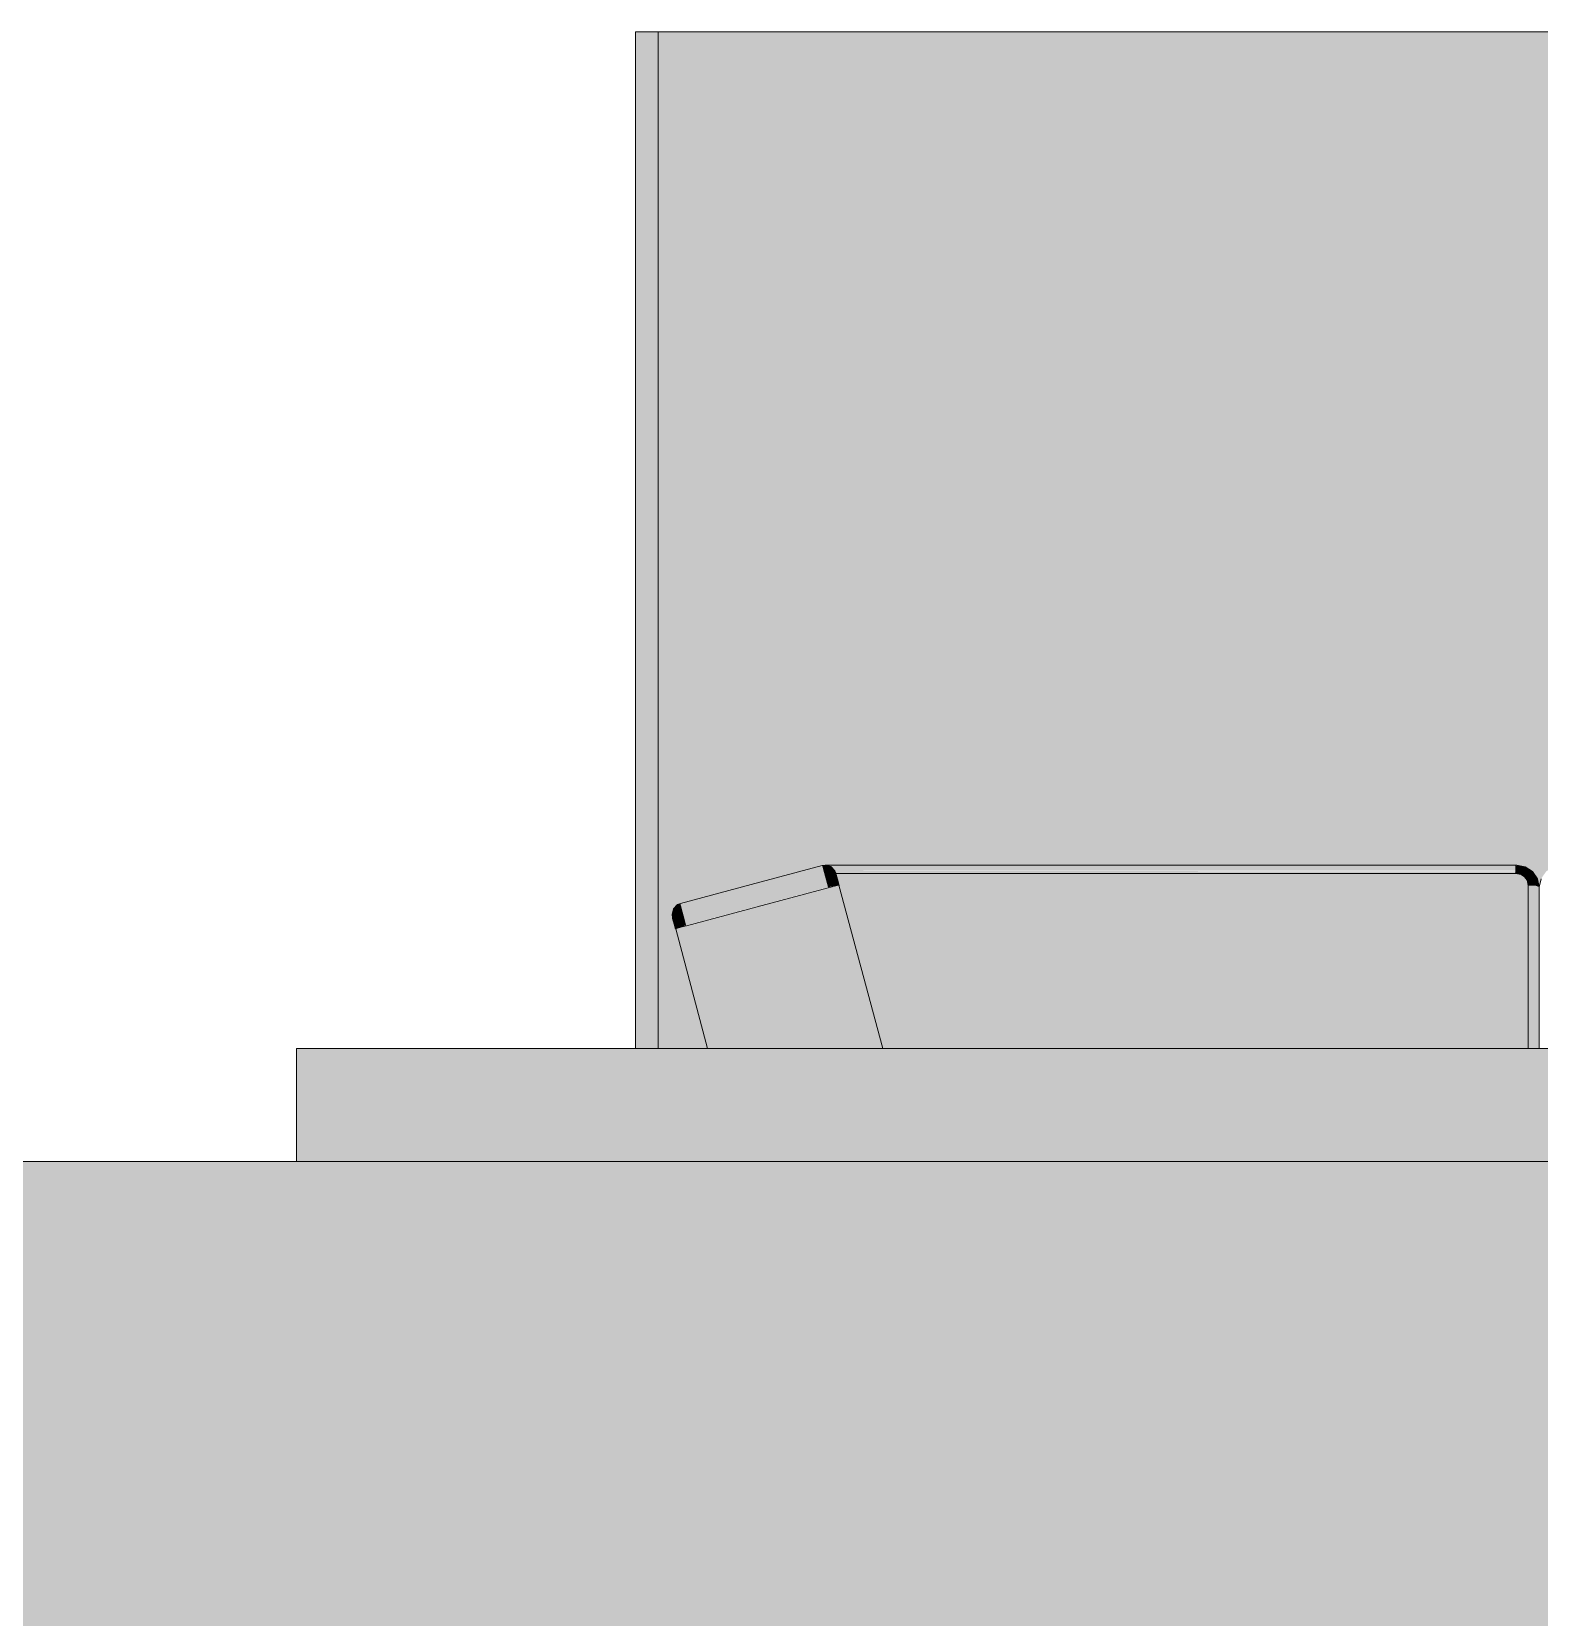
# Model space of a CAD drawing. Header units: centimetres. Extents: x -4381 to 5639, y -3920 to 4826.
# Drawn here: x 13.595 to 14.929, y 10.114 to 11.518 of the extents above; entities that cross this region are included whole.
import ezdxf
from ezdxf.xclip import XClip

# ---------------------------------------------------------------- set-up
doc = ezdxf.new("R2010")
doc.units = ezdxf.units.CM
doc.header["$MEASUREMENT"] = 0
doc.header["$XCLIPFRAME"] = 0
doc.set_wipeout_variables(frame=1)
doc.linetypes.add('Wipeout_Contour', pattern=[100, 0, -100])
for name, color, linetype in [('01- MOBILIER', 7, 'Continuous'), ('Drawing & Figure', 7, 'Continuous'), ('Structural - Bearing', 7, 'Continuous')]:
    doc.layers.add(name, color=color, linetype=linetype)
for name, color, linetype, lineweight in [('01- MOBILIER_Pen_No__1', 7, 'Continuous', 5), ('01- MOBILIER_Pen_No__101', 252, 'Continuous', 5), ('01- MOBILIER_Pen_No__18', 9, 'Continuous', 5), ('01- MOBILIER_Pen_No__2', 8, 'Continuous', 5), ('0_Pen_No__1', 7, 'Continuous', 5), ('0_Pen_No__2', 8, 'Continuous', 5), ('Structural - Bearing_Pen_No__1', 7, 'Continuous', 5)]:
    doc.layers.add(name, color=color, linetype=linetype, lineweight=lineweight)
for name, color, linetype, lineweight, true_color in [('01- MOBILIER_Pen_No__102', 7, 'Continuous', 5, 0xcccccc), ('01- MOBILIER_Pen_No__119', 7, 'Continuous', 5, 0xdecbcb), ('01- MOBILIER_Pen_No__186', 7, 'Continuous', 5, 0xe8e8e8), ('01- MOBILIER_Pen_No__62', 7, 'Continuous', 5, 0xaaaaaa), ('Structural - Bearing_Pen_No__102', 7, 'Continuous', 5, 0xcccccc), ('Structural - Bearing_Pen_No__178', 7, 'Continuous', 5, 0xbda888)]:
    doc.layers.add(name, color=color, linetype=linetype, lineweight=lineweight, true_color=true_color)

# ---------------------------------------------------------------- blocks, each defined once
blk = doc.blocks.new('Drawing_9_9', base_point=(-322.8585, 10.6179))
at = {"layer": '01- MOBILIER_Pen_No__119', "linetype": 'Continuous', "ltscale": 10}
blk.add_hatch(color=256, dxfattribs=at).paths.add_polyline_path([(14.9275, 10.768), (14.9287, 10.7612)])
at = {"color": 254, "linetype": 'Wipeout_Contour', "lineweight": 0, "ltscale": 77.55479}
blk.add_wipeout([(13.829, 10.6179), (13.829, 10.5179), (18.629, 10.5179), (18.629, 10.6179)], dxfattribs=at).dxf.layer = 'Structural - Bearing'
at = {"color": 254, "linetype": 'Wipeout_Contour', "lineweight": 0, "ltscale": 73.601225}
blk.add_wipeout([(12.329, 10.1144), (12.329, 9.6144), (18.629, 9.6144), (18.629, 10.1144)], dxfattribs=at).dxf.layer = 'Structural - Bearing'
at = {"layer": '01- MOBILIER_Pen_No__18', "linetype": 'Continuous', "ltscale": 10}
blk.add_hatch(color=256, dxfattribs=at).paths.add_polyline_path([(14.9287, 10.6179), (14.929, 10.7606)])
at = {"layer": 'Structural - Bearing_Pen_No__178', "linetype": 'Continuous', "ltscale": 10}
for points in [[(13.829, 10.6179), (13.829, 10.5179), (18.629, 10.5179), (18.629, 10.6179)], [(12.329, 10.1144), (12.329, 9.6144), (18.629, 9.6144), (18.629, 10.1144)]]:
    blk.add_hatch(color=256, dxfattribs=at).paths.add_polyline_path(points)
at = {"color": 254, "linetype": 'Wipeout_Contour', "lineweight": 0, "ltscale": 73.460825}
blk.add_wipeout([(14.9261, 10.6179), (14.9287, 10.6179), (14.9287, 10.7612), (14.9261, 10.7621)], dxfattribs=at).dxf.layer = '01- MOBILIER'
at = {"color": 254, "linetype": 'Wipeout_Contour', "lineweight": 0, "ltscale": 75.869927}
blk.add_wipeout([(13.129, 10.5179), (13.129, 10.1144), (18.629, 10.1144), (18.629, 10.5179)], dxfattribs=at).dxf.layer = 'Structural - Bearing'
at = {"layer": '01- MOBILIER_Pen_No__186', "linetype": 'Continuous', "ltscale": 10}
blk.add_hatch(color=256, dxfattribs=at).paths.add_polyline_path([(14.9261, 10.6179), (14.9287, 10.6179), (14.9287, 10.7612), (14.9261, 10.7621)])
at = {"layer": 'Structural - Bearing_Pen_No__178', "linetype": 'Continuous', "ltscale": 10}
blk.add_hatch(color=256, dxfattribs=at).paths.add_polyline_path([(13.129, 10.5179), (13.129, 10.1144), (18.629, 10.1144), (18.629, 10.5179)])
at = {"layer": '0_Pen_No__1', "linetype": 'Continuous', "ltscale": 10}
blk.add_line((12.829, 10.5179), (18.629, 10.5179), dxfattribs=at)
at = {"layer": 'Structural - Bearing_Pen_No__1', "linetype": 'Continuous', "ltscale": 10}
for p, q in [((13.829, 10.5179), (13.829, 10.6179)), ((13.129, 10.5179), (18.629, 10.5179))]:
    blk.add_line(p, q, dxfattribs=at)
at = {"color": 254, "linetype": 'Wipeout_Contour', "lineweight": 0, "ltscale": 73.712852}
blk.add_wipeout([(14.9272, 10.7685), (14.9247, 10.7687), (14.9261, 10.7621), (14.9287, 10.7612)], dxfattribs=at).dxf.layer = '01- MOBILIER'
at = {"layer": '01- MOBILIER_Pen_No__186', "linetype": 'Continuous', "ltscale": 10}
blk.add_hatch(color=256, dxfattribs=at).paths.add_polyline_path([(14.9272, 10.7685), (14.9247, 10.7687), (14.9261, 10.7621), (14.9287, 10.7612)])
at = {"color": 254, "linetype": 'Wipeout_Contour', "lineweight": 0, "ltscale": 73.65821}
blk.add_wipeout([(14.9229, 10.7747), (14.921, 10.774), (14.9247, 10.7687), (14.9272, 10.7685)], dxfattribs=at).dxf.layer = '01- MOBILIER'
at = {"layer": '01- MOBILIER_Pen_No__186', "linetype": 'Continuous', "ltscale": 10}
blk.add_hatch(color=256, dxfattribs=at).paths.add_polyline_path([(14.9229, 10.7747), (14.921, 10.774), (14.9247, 10.7687), (14.9272, 10.7685)])
at = {"color": 254, "linetype": 'Wipeout_Contour', "lineweight": 0, "ltscale": 73.644659}
blk.add_wipeout([(14.9165, 10.7788), (14.9155, 10.7776), (14.921, 10.774), (14.9229, 10.7747)], dxfattribs=at).dxf.layer = '01- MOBILIER'
at = {"color": 254, "linetype": 'Wipeout_Contour', "lineweight": 0, "ltscale": 73.452794}
blk.add_wipeout([(14.9216, 10.6179), (14.9261, 10.6179), (14.9261, 10.7621), (14.9216, 10.7624)], dxfattribs=at).dxf.layer = '01- MOBILIER'
at = {"layer": '01- MOBILIER', "linetype": 'Continuous', "lineweight": 0, "ltscale": 10, "true_color": 0xffffff}
blk.add_hatch(color=7, dxfattribs=at).paths.add_polyline_path([(14.9165, 10.7788), (14.9155, 10.7776), (14.921, 10.774), (14.9229, 10.7747)])
at = {"layer": '01- MOBILIER_Pen_No__186', "linetype": 'Continuous', "ltscale": 10}
blk.add_hatch(color=256, dxfattribs=at).paths.add_polyline_path([(14.9216, 10.6179), (14.9261, 10.6179), (14.9261, 10.7621), (14.9216, 10.7624)])
at = {"color": 254, "linetype": 'Wipeout_Contour', "lineweight": 0, "ltscale": 73.652252}
blk.add_wipeout([(14.909, 10.7802), (14.9087, 10.7789), (14.9155, 10.7776), (14.9165, 10.7788)], dxfattribs=at).dxf.layer = '01- MOBILIER'
at = {"color": 254, "linetype": 'Wipeout_Contour', "lineweight": 0, "ltscale": 73.589074}
blk.add_wipeout([(14.9247, 10.7687), (14.9205, 10.7677), (14.9216, 10.7624), (14.9261, 10.7621)], dxfattribs=at).dxf.layer = '01- MOBILIER'
at = {"layer": '01- MOBILIER_Pen_No__186', "linetype": 'Continuous', "ltscale": 10}
for points in [[(14.909, 10.7802), (14.9087, 10.7789), (14.9155, 10.7776), (14.9165, 10.7788)], [(14.9247, 10.7687), (14.9205, 10.7677), (14.9216, 10.7624), (14.9261, 10.7621)]]:
    blk.add_hatch(color=256, dxfattribs=at).paths.add_polyline_path(points)
at = {"color": 254, "linetype": 'Wipeout_Contour', "lineweight": 0, "ltscale": 72.613461}
blk.add_wipeout([(14.2968, 10.7802), (14.3018, 10.7789), (14.9082, 10.7789), (14.9082, 10.7802)], dxfattribs=at).dxf.layer = '01- MOBILIER'
at = {"color": 254, "linetype": 'Wipeout_Contour', "lineweight": 0, "ltscale": 73.603785}
blk.add_wipeout([(14.921, 10.774), (14.9178, 10.7716), (14.9205, 10.7677), (14.9247, 10.7687)], dxfattribs=at).dxf.layer = '01- MOBILIER'
at = {"layer": '01- MOBILIER_Pen_No__186', "linetype": 'Continuous', "ltscale": 10}
for points in [[(14.2968, 10.7802), (14.3018, 10.7789), (14.9082, 10.7789), (14.9082, 10.7802)], [(14.921, 10.774), (14.9178, 10.7716), (14.9205, 10.7677), (14.9247, 10.7687)]]:
    blk.add_hatch(color=256, dxfattribs=at).paths.add_polyline_path(points)
at = {"color": 254, "linetype": 'Wipeout_Contour', "lineweight": 0, "ltscale": 71.541536}
blk.add_wipeout([(14.2318, 10.7616), (14.2946, 10.7784), (14.2942, 10.7799), (14.2314, 10.7631)], dxfattribs=at).dxf.layer = '01- MOBILIER'
at = {"color": 254, "linetype": 'Wipeout_Contour', "lineweight": 0, "ltscale": 73.686946}
blk.add_wipeout([(14.9155, 10.7776), (14.9138, 10.7742), (14.9178, 10.7716), (14.921, 10.774)], dxfattribs=at).dxf.layer = '01- MOBILIER'
at = {"color": 254, "linetype": 'Wipeout_Contour', "lineweight": 0, "ltscale": 73.441789}
blk.add_wipeout([(14.919, 10.6179), (14.9216, 10.6179), (14.9216, 10.7624), (14.919, 10.7622)], dxfattribs=at).dxf.layer = '01- MOBILIER'
at = {"layer": '01- MOBILIER_Pen_No__102', "linetype": 'Continuous', "ltscale": 10}
blk.add_hatch(color=256, dxfattribs=at).paths.add_polyline_path([(14.2318, 10.7616), (14.2946, 10.7784), (14.2942, 10.7799), (14.2314, 10.7631)])
at = {"layer": '01- MOBILIER_Pen_No__119', "linetype": 'Continuous', "ltscale": 10}
blk.add_hatch(color=256, dxfattribs=at).paths.add_polyline_path([(14.919, 10.6179), (14.9216, 10.6179), (14.9216, 10.7624), (14.919, 10.7622)])
at = {"layer": '01- MOBILIER_Pen_No__186', "linetype": 'Continuous', "ltscale": 10}
blk.add_hatch(color=256, dxfattribs=at).paths.add_polyline_path([(14.9155, 10.7776), (14.9138, 10.7742), (14.9178, 10.7716), (14.921, 10.774)])
at = {"color": 254, "linetype": 'Wipeout_Contour', "lineweight": 0, "ltscale": 73.722795}
blk.add_wipeout([(14.9087, 10.7789), (14.9083, 10.7752), (14.9138, 10.7742), (14.9155, 10.7776)], dxfattribs=at).dxf.layer = '01- MOBILIER'
at = {"layer": '01- MOBILIER_Pen_No__186', "linetype": 'Continuous', "ltscale": 10}
blk.add_hatch(color=256, dxfattribs=at).paths.add_polyline_path([(14.9087, 10.7789), (14.9083, 10.7752), (14.9138, 10.7742), (14.9155, 10.7776)])
at = {"color": 254, "linetype": 'Wipeout_Contour', "lineweight": 0, "ltscale": 55.913282}
blk.add_wipeout([(14.9082, 10.7789), (14.9082, 10.7752), (14.9087, 10.7789)], dxfattribs=at).dxf.layer = '01- MOBILIER'
at = {"color": 254, "linetype": 'Wipeout_Contour', "lineweight": 0, "ltscale": 73.563052}
blk.add_wipeout([(14.9205, 10.7677), (14.9181, 10.7668), (14.919, 10.7622), (14.9216, 10.7624)], dxfattribs=at).dxf.layer = '01- MOBILIER'
at = {"layer": '01- MOBILIER_Pen_No__119', "linetype": 'Continuous', "ltscale": 10}
blk.add_hatch(color=256, dxfattribs=at).paths.add_polyline_path([(14.9205, 10.7677), (14.9181, 10.7668), (14.919, 10.7622), (14.9216, 10.7624)])
at = {"layer": '01- MOBILIER_Pen_No__186', "linetype": 'Continuous', "ltscale": 10}
blk.add_hatch(color=256, dxfattribs=at).paths.add_polyline_path([(14.9082, 10.7789), (14.9082, 10.7752), (14.9087, 10.7789)])
at = {"color": 254, "linetype": 'Wipeout_Contour', "lineweight": 0, "ltscale": 72.616265}
blk.add_wipeout([(14.3018, 10.7789), (14.3055, 10.7752), (14.9082, 10.7752), (14.9082, 10.7789)], dxfattribs=at).dxf.layer = '01- MOBILIER'
at = {"color": 254, "linetype": 'Wipeout_Contour', "lineweight": 0, "ltscale": 73.605226}
blk.add_wipeout([(14.9178, 10.7716), (14.9159, 10.7699), (14.9181, 10.7668), (14.9205, 10.7677)], dxfattribs=at).dxf.layer = '01- MOBILIER'
at = {"layer": '01- MOBILIER_Pen_No__186', "linetype": 'Continuous', "ltscale": 10}
for points in [[(14.3018, 10.7789), (14.3055, 10.7752), (14.9082, 10.7752), (14.9082, 10.7789)], [(14.9178, 10.7716), (14.9159, 10.7699), (14.9181, 10.7668), (14.9205, 10.7677)]]:
    blk.add_hatch(color=256, dxfattribs=at).paths.add_polyline_path(points)
at = {"color": 254, "linetype": 'Wipeout_Contour', "lineweight": 0, "ltscale": 71.530069}
blk.add_wipeout([(14.233, 10.7574), (14.2957, 10.7742), (14.2946, 10.7784), (14.2318, 10.7616)], dxfattribs=at).dxf.layer = '01- MOBILIER'
at = {"color": 254, "linetype": 'Wipeout_Contour', "lineweight": 0, "ltscale": 73.663442}
blk.add_wipeout([(14.9138, 10.7742), (14.9128, 10.7719), (14.9159, 10.7699), (14.9178, 10.7716)], dxfattribs=at).dxf.layer = '01- MOBILIER'
at = {"layer": '01- MOBILIER_Pen_No__119', "linetype": 'Continuous', "ltscale": 10}
blk.add_hatch(color=256, dxfattribs=at).paths.add_polyline_path([(14.233, 10.7574), (14.2957, 10.7742), (14.2946, 10.7784), (14.2318, 10.7616)])
at = {"layer": '01- MOBILIER_Pen_No__186', "linetype": 'Continuous', "ltscale": 10}
blk.add_hatch(color=256, dxfattribs=at).paths.add_polyline_path([(14.9138, 10.7742), (14.9128, 10.7719), (14.9159, 10.7699), (14.9178, 10.7716)])
at = {"color": 254, "linetype": 'Wipeout_Contour', "lineweight": 0, "ltscale": 71.518064}
blk.add_wipeout([(14.2346, 10.7512), (14.2974, 10.768), (14.2957, 10.7742), (14.233, 10.7574)], dxfattribs=at).dxf.layer = '01- MOBILIER'
at = {"color": 254, "linetype": 'Wipeout_Contour', "lineweight": 0, "ltscale": 73.676432}
blk.add_wipeout([(14.9083, 10.7752), (14.908, 10.7728), (14.9128, 10.7719), (14.9138, 10.7742)], dxfattribs=at).dxf.layer = '01- MOBILIER'
at = {"layer": '01- MOBILIER_Pen_No__119', "linetype": 'Continuous', "ltscale": 10}
for points in [[(14.2346, 10.7512), (14.2974, 10.768), (14.2957, 10.7742), (14.233, 10.7574)], [(14.9083, 10.7752), (14.908, 10.7728), (14.9128, 10.7719), (14.9138, 10.7742)]]:
    blk.add_hatch(color=256, dxfattribs=at).paths.add_polyline_path(points)
at = {"color": 254, "linetype": 'Wipeout_Contour', "lineweight": 0, "ltscale": 71.643582}
blk.add_wipeout([(14.2946, 10.7784), (14.2972, 10.7788), (14.2968, 10.7802), (14.2942, 10.7799)], dxfattribs=at).dxf.layer = '01- MOBILIER'
at = {"color": 254, "linetype": 'Wipeout_Contour', "lineweight": 0, "ltscale": 72.448282}
blk.add_wipeout([(14.3055, 10.7752), (14.3065, 10.7728), (14.908, 10.7728), (14.9082, 10.7746)], dxfattribs=at).dxf.layer = '01- MOBILIER'
at = {"layer": '01- MOBILIER_Pen_No__119', "linetype": 'Continuous', "ltscale": 10}
for points in [[(14.2946, 10.7784), (14.2972, 10.7788), (14.2968, 10.7802), (14.2942, 10.7799)], [(14.3055, 10.7752), (14.3065, 10.7728), (14.908, 10.7728), (14.9082, 10.7746)]]:
    blk.add_hatch(color=256, dxfattribs=at).paths.add_polyline_path(points)
at = {"color": 254, "linetype": 'Wipeout_Contour', "lineweight": 0, "ltscale": 71.505734}
blk.add_wipeout([(14.2366, 10.7438), (14.2994, 10.7606), (14.2974, 10.768), (14.2346, 10.7512)], dxfattribs=at).dxf.layer = '01- MOBILIER'
at = {"color": 254, "linetype": 'Wipeout_Contour', "lineweight": 0, "ltscale": 145.55088}
blk.add_wipeout([(14.3065, 10.7728), (14.348, 10.6179), (14.919, 10.6179), (14.919, 10.7622), (14.9181, 10.7668), (14.9159, 10.7699), (14.9128, 10.7719), (14.908, 10.7728)], dxfattribs=at).dxf.layer = '01- MOBILIER'
at = {"layer": '01- MOBILIER_Pen_No__102', "linetype": 'Continuous', "ltscale": 10}
blk.add_hatch(color=256, dxfattribs=at).paths.add_polyline_path([(14.3065, 10.7728), (14.348, 10.6179), (14.919, 10.6179), (14.919, 10.7622), (14.9181, 10.7668), (14.9159, 10.7699), (14.9128, 10.7719), (14.908, 10.7728)])
at = {"layer": '01- MOBILIER_Pen_No__18', "linetype": 'Continuous', "ltscale": 10}
blk.add_hatch(color=256, dxfattribs=at).paths.add_polyline_path([(14.2366, 10.7438), (14.2994, 10.7606), (14.2974, 10.768), (14.2346, 10.7512)])
at = {"color": 254, "linetype": 'Wipeout_Contour', "lineweight": 0, "ltscale": 71.632953}
blk.add_wipeout([(14.2957, 10.7742), (14.2983, 10.7747), (14.2972, 10.7788), (14.2946, 10.7784)], dxfattribs=at).dxf.layer = '01- MOBILIER'
at = {"color": 254, "linetype": 'Wipeout_Contour', "lineweight": 0, "ltscale": 53.720581}
blk.add_wipeout([(14.2367, 10.7433), (14.2995, 10.7601), (14.2366, 10.7438)], dxfattribs=at).dxf.layer = '01- MOBILIER'
at = {"layer": '01- MOBILIER_Pen_No__18', "linetype": 'Continuous', "ltscale": 10}
blk.add_hatch(color=256, dxfattribs=at).paths.add_polyline_path([(14.2367, 10.7433), (14.2995, 10.7601), (14.2366, 10.7438)])
at = {"layer": '01- MOBILIER_Pen_No__186', "linetype": 'Continuous', "ltscale": 10}
blk.add_hatch(color=256, dxfattribs=at).paths.add_polyline_path([(14.2957, 10.7742), (14.2983, 10.7747), (14.2972, 10.7788), (14.2946, 10.7784)])
at = {"color": 254, "linetype": 'Wipeout_Contour', "lineweight": 0, "ltscale": 71.620705}
blk.add_wipeout([(14.2974, 10.768), (14.3, 10.7685), (14.2983, 10.7747), (14.2957, 10.7742)], dxfattribs=at).dxf.layer = '01- MOBILIER'
at = {"color": 254, "linetype": 'Wipeout_Contour', "lineweight": 0, "ltscale": 71.333943}
blk.add_wipeout([(14.2995, 10.7601), (14.2367, 10.7433), (14.2704, 10.6179), (14.3377, 10.6179)], dxfattribs=at).dxf.layer = '01- MOBILIER'
at = {"layer": '01- MOBILIER_Pen_No__18', "linetype": 'Continuous', "ltscale": 10}
blk.add_hatch(color=256, dxfattribs=at).paths.add_polyline_path([(14.2995, 10.7601), (14.2367, 10.7433), (14.2704, 10.6179), (14.3377, 10.6179)])
at = {"layer": '01- MOBILIER_Pen_No__186', "linetype": 'Continuous', "ltscale": 10}
blk.add_hatch(color=256, dxfattribs=at).paths.add_polyline_path([(14.2974, 10.768), (14.3, 10.7685), (14.2983, 10.7747), (14.2957, 10.7742)])
at = {"color": 254, "linetype": 'Wipeout_Contour', "lineweight": 0, "ltscale": 71.593885}
blk.add_wipeout([(14.2972, 10.7788), (14.3022, 10.7776), (14.3018, 10.7789), (14.2968, 10.7802)], dxfattribs=at).dxf.layer = '01- MOBILIER'
at = {"color": 254, "linetype": 'Wipeout_Contour', "lineweight": 0, "ltscale": 71.60733}
blk.add_wipeout([(14.2994, 10.7606), (14.3019, 10.7612), (14.3, 10.7685), (14.2974, 10.768)], dxfattribs=at).dxf.layer = '01- MOBILIER'
at = {"color": 254, "linetype": 'Wipeout_Contour', "lineweight": 0, "ltscale": 71.300826}
blk.add_wipeout([(14.2318, 10.7616), (14.2314, 10.7631), (14.1687, 10.7463), (14.1691, 10.7448)], dxfattribs=at).dxf.layer = '01- MOBILIER'
at = {"layer": '01- MOBILIER_Pen_No__102', "linetype": 'Continuous', "ltscale": 10}
blk.add_hatch(color=256, dxfattribs=at).paths.add_polyline_path([(14.2318, 10.7616), (14.2314, 10.7631), (14.1687, 10.7463), (14.1691, 10.7448)])
at = {"layer": '01- MOBILIER_Pen_No__119', "linetype": 'Continuous', "ltscale": 10}
blk.add_hatch(color=256, dxfattribs=at).paths.add_polyline_path([(14.2994, 10.7606), (14.3019, 10.7612), (14.3, 10.7685), (14.2974, 10.768)])
at = {"layer": '01- MOBILIER_Pen_No__186', "linetype": 'Continuous', "ltscale": 10}
blk.add_hatch(color=256, dxfattribs=at).paths.add_polyline_path([(14.2972, 10.7788), (14.3022, 10.7776), (14.3018, 10.7789), (14.2968, 10.7802)])
at = {"color": 254, "linetype": 'Wipeout_Contour', "lineweight": 0, "ltscale": 71.545365}
blk.add_wipeout([(14.2983, 10.7747), (14.3031, 10.774), (14.3022, 10.7776), (14.2972, 10.7788)], dxfattribs=at).dxf.layer = '01- MOBILIER'
at = {"color": 254, "linetype": 'Wipeout_Contour', "lineweight": 0, "ltscale": 71.289323}
blk.add_wipeout([(14.233, 10.7574), (14.2318, 10.7616), (14.1691, 10.7448), (14.1702, 10.7406)], dxfattribs=at).dxf.layer = '01- MOBILIER'
at = {"color": 254, "linetype": 'Wipeout_Contour', "lineweight": 0, "ltscale": 54.185533}
blk.add_wipeout([(14.2995, 10.7601), (14.302, 10.7608), (14.2994, 10.7606)], dxfattribs=at).dxf.layer = '01- MOBILIER'
at = {"layer": '01- MOBILIER', "linetype": 'Continuous', "lineweight": 0, "ltscale": 10, "true_color": 0xffffff}
blk.add_hatch(color=7, dxfattribs=at).paths.add_polyline_path([(14.2983, 10.7747), (14.3031, 10.774), (14.3022, 10.7776), (14.2972, 10.7788)])
at = {"layer": '01- MOBILIER_Pen_No__119', "linetype": 'Continuous', "ltscale": 10}
blk.add_hatch(color=256, dxfattribs=at).paths.add_polyline_path([(14.233, 10.7574), (14.2318, 10.7616), (14.1691, 10.7448), (14.1702, 10.7406)])
at = {"layer": '01- MOBILIER_Pen_No__18', "linetype": 'Continuous', "ltscale": 10}
blk.add_hatch(color=256, dxfattribs=at).paths.add_polyline_path([(14.2995, 10.7601), (14.302, 10.7608), (14.2994, 10.7606)])
at = {"color": 254, "linetype": 'Wipeout_Contour', "lineweight": 0, "ltscale": 71.558271}
blk.add_wipeout([(14.3, 10.7685), (14.3046, 10.7687), (14.3031, 10.774), (14.2983, 10.7747)], dxfattribs=at).dxf.layer = '01- MOBILIER'
at = {"color": 254, "linetype": 'Wipeout_Contour', "lineweight": 0, "ltscale": 71.277278}
blk.add_wipeout([(14.2346, 10.7512), (14.233, 10.7574), (14.1702, 10.7406), (14.1719, 10.7343)], dxfattribs=at).dxf.layer = '01- MOBILIER'
at = {"color": 254, "linetype": 'Wipeout_Contour', "lineweight": 0, "ltscale": 71.480403}
blk.add_wipeout([(14.302, 10.7608), (14.2995, 10.7601), (14.3377, 10.6179), (14.3403, 10.6179)], dxfattribs=at).dxf.layer = '01- MOBILIER'
at = {"layer": '01- MOBILIER_Pen_No__119', "linetype": 'Continuous', "ltscale": 10}
blk.add_hatch(color=256, dxfattribs=at).paths.add_polyline_path([(14.2346, 10.7512), (14.233, 10.7574), (14.1702, 10.7406), (14.1719, 10.7343)])
at = {"layer": '01- MOBILIER_Pen_No__18', "linetype": 'Continuous', "ltscale": 10}
blk.add_hatch(color=256, dxfattribs=at).paths.add_polyline_path([(14.302, 10.7608), (14.2995, 10.7601), (14.3377, 10.6179), (14.3403, 10.6179)])
at = {"layer": '01- MOBILIER_Pen_No__186', "linetype": 'Continuous', "ltscale": 10}
blk.add_hatch(color=256, dxfattribs=at).paths.add_polyline_path([(14.3, 10.7685), (14.3046, 10.7687), (14.3031, 10.774), (14.2983, 10.7747)])
at = {"color": 254, "linetype": 'Wipeout_Contour', "lineweight": 0, "ltscale": 71.655972}
blk.add_wipeout([(14.3019, 10.7612), (14.3063, 10.7621), (14.3046, 10.7687), (14.3, 10.7685)], dxfattribs=at).dxf.layer = '01- MOBILIER'
at = {"color": 254, "linetype": 'Wipeout_Contour', "lineweight": 0, "ltscale": 71.264906}
blk.add_wipeout([(14.2366, 10.7438), (14.2346, 10.7512), (14.1719, 10.7343), (14.1738, 10.7269)], dxfattribs=at).dxf.layer = '01- MOBILIER'
at = {"layer": '01- MOBILIER_Pen_No__18', "linetype": 'Continuous', "ltscale": 10}
for points in [[(14.2366, 10.7438), (14.2346, 10.7512), (14.1719, 10.7343), (14.1738, 10.7269)], [(14.2367, 10.7433), (14.1738, 10.7269)]]:
    blk.add_hatch(color=256, dxfattribs=at).paths.add_polyline_path(points)
at = {"layer": '01- MOBILIER_Pen_No__186', "linetype": 'Continuous', "ltscale": 10}
blk.add_hatch(color=256, dxfattribs=at).paths.add_polyline_path([(14.3019, 10.7612), (14.3063, 10.7621), (14.3046, 10.7687), (14.3, 10.7685)])
at = {"color": 254, "linetype": 'Wipeout_Contour', "lineweight": 0, "ltscale": 71.590906}
blk.add_wipeout([(14.3022, 10.7776), (14.3058, 10.7742), (14.3055, 10.7752), (14.3018, 10.7789)], dxfattribs=at).dxf.layer = '01- MOBILIER'
at = {"color": 254, "linetype": 'Wipeout_Contour', "lineweight": 0, "ltscale": 54.026894}
blk.add_wipeout([(14.302, 10.7608), (14.3064, 10.762), (14.3019, 10.7612)], dxfattribs=at).dxf.layer = '01- MOBILIER'
at = {"color": 254, "linetype": 'Wipeout_Contour', "lineweight": 0, "ltscale": 71.098619}
blk.add_wipeout([(14.2367, 10.7433), (14.174, 10.7265), (14.2031, 10.6179), (14.2704, 10.6179)], dxfattribs=at).dxf.layer = '01- MOBILIER'
at = {"layer": '01- MOBILIER_Pen_No__18', "linetype": 'Continuous', "ltscale": 10}
blk.add_hatch(color=256, dxfattribs=at).paths.add_polyline_path([(14.2367, 10.7433), (14.174, 10.7265), (14.2031, 10.6179), (14.2704, 10.6179)])
at = {"layer": '01- MOBILIER_Pen_No__186', "linetype": 'Continuous', "ltscale": 10}
for points in [[(14.3022, 10.7776), (14.3058, 10.7742), (14.3055, 10.7752), (14.3018, 10.7789)], [(14.302, 10.7608), (14.3064, 10.762), (14.3019, 10.7612)]]:
    blk.add_hatch(color=256, dxfattribs=at).paths.add_polyline_path(points)
at = {"color": 254, "linetype": 'Wipeout_Contour', "lineweight": 0, "ltscale": 71.491843}
blk.add_wipeout([(14.3031, 10.774), (14.3065, 10.7716), (14.3058, 10.7742), (14.3022, 10.7776)], dxfattribs=at).dxf.layer = '01- MOBILIER'
at = {"color": 254, "linetype": 'Wipeout_Contour', "lineweight": 0, "ltscale": 71.493299}
blk.add_wipeout([(14.3064, 10.762), (14.302, 10.7608), (14.3403, 10.6179), (14.345, 10.6179)], dxfattribs=at).dxf.layer = '01- MOBILIER'
at = {"color": 254, "linetype": 'Wipeout_Contour', "lineweight": 0, "ltscale": 71.146455}
blk.add_wipeout([(14.1691, 10.7448), (14.1687, 10.7463), (14.1663, 10.7453), (14.1666, 10.7438)], dxfattribs=at).dxf.layer = '01- MOBILIER'
at = {"layer": '01- MOBILIER_Pen_No__18', "linetype": 'Continuous', "ltscale": 10}
blk.add_hatch(color=256, dxfattribs=at).paths.add_polyline_path([(14.1691, 10.7448), (14.1687, 10.7463), (14.1663, 10.7453), (14.1666, 10.7438)])
at = {"layer": '01- MOBILIER_Pen_No__186', "linetype": 'Continuous', "ltscale": 10}
for points in [[(14.3031, 10.774), (14.3065, 10.7716), (14.3058, 10.7742), (14.3022, 10.7776)], [(14.3064, 10.762), (14.302, 10.7608), (14.3403, 10.6179), (14.345, 10.6179)]]:
    blk.add_hatch(color=256, dxfattribs=at).paths.add_polyline_path(points)
at = {"color": 254, "linetype": 'Wipeout_Contour', "lineweight": 0, "ltscale": 71.427137}
blk.add_wipeout([(14.3046, 10.7687), (14.3075, 10.7677), (14.3065, 10.7716), (14.3031, 10.774)], dxfattribs=at).dxf.layer = '01- MOBILIER'
at = {"color": 254, "linetype": 'Wipeout_Contour', "lineweight": 0, "ltscale": 71.131628}
blk.add_wipeout([(14.1702, 10.7406), (14.1691, 10.7448), (14.1666, 10.7438), (14.1677, 10.7397)], dxfattribs=at).dxf.layer = '01- MOBILIER'
at = {"layer": '01- MOBILIER_Pen_No__102', "linetype": 'Continuous', "ltscale": 10}
blk.add_hatch(color=256, dxfattribs=at).paths.add_polyline_path([(14.1702, 10.7406), (14.1691, 10.7448), (14.1666, 10.7438), (14.1677, 10.7397)])
at = {"layer": '01- MOBILIER_Pen_No__186', "linetype": 'Continuous', "ltscale": 10}
blk.add_hatch(color=256, dxfattribs=at).paths.add_polyline_path([(14.3046, 10.7687), (14.3075, 10.7677), (14.3065, 10.7716), (14.3031, 10.774)])
at = {"color": 254, "linetype": 'Wipeout_Contour', "lineweight": 0, "ltscale": 88.992627}
blk.add_wipeout([(14.3063, 10.7621), (14.3074, 10.7622), (14.3089, 10.7624), (14.3075, 10.7677), (14.3046, 10.7687)], dxfattribs=at).dxf.layer = '01- MOBILIER'
at = {"color": 254, "linetype": 'Wipeout_Contour', "lineweight": 0, "ltscale": 71.120984}
blk.add_wipeout([(14.1719, 10.7343), (14.1702, 10.7406), (14.1677, 10.7397), (14.1694, 10.7335)], dxfattribs=at).dxf.layer = '01- MOBILIER'
at = {"layer": '01- MOBILIER_Pen_No__102', "linetype": 'Continuous', "ltscale": 10}
blk.add_hatch(color=256, dxfattribs=at).paths.add_polyline_path([(14.1719, 10.7343), (14.1702, 10.7406), (14.1677, 10.7397), (14.1694, 10.7335)])
at = {"layer": '01- MOBILIER_Pen_No__186', "linetype": 'Continuous', "ltscale": 10}
blk.add_hatch(color=256, dxfattribs=at).paths.add_polyline_path([(14.3063, 10.7621), (14.3074, 10.7622), (14.3089, 10.7624), (14.3075, 10.7677), (14.3046, 10.7687)])
at = {"color": 254, "linetype": 'Wipeout_Contour', "lineweight": 0, "ltscale": 90.088265}
blk.add_wipeout([(14.3074, 10.7622), (14.3064, 10.762), (14.345, 10.6179), (14.3477, 10.6179), (14.3089, 10.7624)], dxfattribs=at).dxf.layer = '01- MOBILIER'
at = {"color": 254, "linetype": 'Wipeout_Contour', "lineweight": 0, "ltscale": 71.110385}
blk.add_wipeout([(14.1738, 10.7269), (14.1719, 10.7343), (14.1694, 10.7335), (14.1713, 10.7262)], dxfattribs=at).dxf.layer = '01- MOBILIER'
at = {"layer": '01- MOBILIER_Pen_No__18', "linetype": 'Continuous', "ltscale": 10}
blk.add_hatch(color=256, dxfattribs=at).paths.add_polyline_path([(14.1738, 10.7269), (14.1719, 10.7343), (14.1694, 10.7335), (14.1713, 10.7262)])
at = {"layer": '01- MOBILIER_Pen_No__186', "linetype": 'Continuous', "ltscale": 10}
blk.add_hatch(color=256, dxfattribs=at).paths.add_polyline_path([(14.3074, 10.7622), (14.3064, 10.762), (14.345, 10.6179), (14.3477, 10.6179), (14.3089, 10.7624)])
at = {"layer": '01- MOBILIER_Pen_No__62', "linetype": 'Continuous', "ltscale": 10}
blk.add_hatch(color=256, dxfattribs=at).paths.add_polyline_path([(14.174, 10.7265), (14.1713, 10.7262)])
at = {"color": 254, "linetype": 'Wipeout_Contour', "lineweight": 0, "ltscale": 71.418654}
blk.add_wipeout([(14.3075, 10.7677), (14.3081, 10.7668), (14.3073, 10.7699), (14.3065, 10.7716)], dxfattribs=at).dxf.layer = '01- MOBILIER'
at = {"color": 254, "linetype": 'Wipeout_Contour', "lineweight": 0, "ltscale": 71.136609}
blk.add_wipeout([(14.1666, 10.7438), (14.1663, 10.7453), (14.1626, 10.7416), (14.1629, 10.7403)], dxfattribs=at).dxf.layer = '01- MOBILIER'
at = {"color": 254, "linetype": 'Wipeout_Contour', "lineweight": 0, "ltscale": 71.014583}
blk.add_wipeout([(14.174, 10.7265), (14.1715, 10.7258), (14.2004, 10.6179), (14.2031, 10.6179)], dxfattribs=at).dxf.layer = '01- MOBILIER'
at = {"layer": '01- MOBILIER_Pen_No__101', "linetype": 'Continuous', "ltscale": 10}
blk.add_hatch(color=256, dxfattribs=at).paths.add_polyline_path([(14.1666, 10.7438), (14.1663, 10.7453), (14.1626, 10.7416), (14.1629, 10.7403)])
at = {"layer": '01- MOBILIER_Pen_No__186', "linetype": 'Continuous', "ltscale": 10}
blk.add_hatch(color=256, dxfattribs=at).paths.add_polyline_path([(14.3075, 10.7677), (14.3081, 10.7668), (14.3073, 10.7699), (14.3065, 10.7716)])
at = {"layer": '01- MOBILIER_Pen_No__62', "linetype": 'Continuous', "ltscale": 10}
blk.add_hatch(color=256, dxfattribs=at).paths.add_polyline_path([(14.174, 10.7265), (14.1715, 10.7258), (14.2004, 10.6179), (14.2031, 10.6179)])
at = {"color": 254, "linetype": 'Wipeout_Contour', "lineweight": 0, "ltscale": 53.987205}
blk.add_wipeout([(14.3089, 10.7624), (14.3081, 10.7668), (14.3075, 10.7677)], dxfattribs=at).dxf.layer = '01- MOBILIER'
at = {"color": 254, "linetype": 'Wipeout_Contour', "lineweight": 0, "ltscale": 71.105925}
blk.add_wipeout([(14.1677, 10.7397), (14.1666, 10.7438), (14.1629, 10.7403), (14.1639, 10.7367)], dxfattribs=at).dxf.layer = '01- MOBILIER'
at = {"layer": '01- MOBILIER_Pen_No__101', "linetype": 'Continuous', "ltscale": 10}
blk.add_hatch(color=256, dxfattribs=at).paths.add_polyline_path([(14.1677, 10.7397), (14.1666, 10.7438), (14.1629, 10.7403), (14.1639, 10.7367)])
at = {"layer": '01- MOBILIER_Pen_No__119', "linetype": 'Continuous', "ltscale": 10}
for points in [[(14.3089, 10.7624), (14.3081, 10.7668), (14.3075, 10.7677)], [(14.3093, 10.7622), (14.3477, 10.6179)]]:
    blk.add_hatch(color=256, dxfattribs=at).paths.add_polyline_path(points)
at = {"color": 254, "linetype": 'Wipeout_Contour', "lineweight": 0, "ltscale": 71.087663}
blk.add_wipeout([(14.1694, 10.7335), (14.1677, 10.7397), (14.1639, 10.7367), (14.1653, 10.7314)], dxfattribs=at).dxf.layer = '01- MOBILIER'
at = {"layer": '01- MOBILIER_Pen_No__101', "linetype": 'Continuous', "ltscale": 10}
blk.add_hatch(color=256, dxfattribs=at).paths.add_polyline_path([(14.1694, 10.7335), (14.1677, 10.7397), (14.1639, 10.7367), (14.1653, 10.7314)])
at = {"color": 254, "linetype": 'Wipeout_Contour', "lineweight": 0, "ltscale": 71.079096}
blk.add_wipeout([(14.1713, 10.7262), (14.1694, 10.7335), (14.1653, 10.7314), (14.1671, 10.7248)], dxfattribs=at).dxf.layer = '01- MOBILIER'
at = {"layer": '01- MOBILIER_Pen_No__101', "linetype": 'Continuous', "ltscale": 10}
blk.add_hatch(color=256, dxfattribs=at).paths.add_polyline_path([(14.1713, 10.7262), (14.1694, 10.7335), (14.1653, 10.7314), (14.1671, 10.7248)])
at = {"layer": '01- MOBILIER_Pen_No__2', "linetype": 'Continuous', "ltscale": 10}
blk.add_hatch(color=256, dxfattribs=at).paths.add_polyline_path([(14.1715, 10.7258), (14.1671, 10.7248)])
at = {"color": 254, "linetype": 'Wipeout_Contour', "lineweight": 0, "ltscale": 71.134808}
blk.add_wipeout([(14.1629, 10.7403), (14.1626, 10.7416), (14.1613, 10.7366), (14.1615, 10.7355)], dxfattribs=at).dxf.layer = '01- MOBILIER'
at = {"color": 254, "linetype": 'Wipeout_Contour', "lineweight": 0, "ltscale": 71.002704}
blk.add_wipeout([(14.1715, 10.7258), (14.1671, 10.7247), (14.1957, 10.6179), (14.2004, 10.6179)], dxfattribs=at).dxf.layer = '01- MOBILIER'
at = {"layer": '01- MOBILIER_Pen_No__2', "linetype": 'Continuous', "ltscale": 10}
for points in [[(14.1629, 10.7403), (14.1626, 10.7416), (14.1613, 10.7366), (14.1615, 10.7355)], [(14.1715, 10.7258), (14.1671, 10.7247), (14.1957, 10.6179), (14.2004, 10.6179)]]:
    blk.add_hatch(color=256, dxfattribs=at).paths.add_polyline_path(points)
at = {"color": 254, "linetype": 'Wipeout_Contour', "lineweight": 0, "ltscale": 71.117707}
blk.add_wipeout([(14.1639, 10.7367), (14.1629, 10.7403), (14.1615, 10.7355), (14.1622, 10.7329)], dxfattribs=at).dxf.layer = '01- MOBILIER'
at = {"layer": '01- MOBILIER_Pen_No__2', "linetype": 'Continuous', "ltscale": 10}
blk.add_hatch(color=256, dxfattribs=at).paths.add_polyline_path([(14.1639, 10.7367), (14.1629, 10.7403), (14.1615, 10.7355), (14.1622, 10.7329)])
at = {"color": 254, "linetype": 'Wipeout_Contour', "lineweight": 0, "ltscale": 71.083991}
blk.add_wipeout([(14.1653, 10.7314), (14.1639, 10.7367), (14.1622, 10.7329), (14.1633, 10.729)], dxfattribs=at).dxf.layer = '01- MOBILIER'
at = {"layer": '01- MOBILIER_Pen_No__2', "linetype": 'Continuous', "ltscale": 10}
blk.add_hatch(color=256, dxfattribs=at).paths.add_polyline_path([(14.1653, 10.7314), (14.1639, 10.7367), (14.1622, 10.7329), (14.1633, 10.729)])
at = {"color": 254, "linetype": 'Wipeout_Contour', "lineweight": 0, "ltscale": 88.381468}
blk.add_wipeout([(14.1671, 10.7248), (14.1653, 10.7314), (14.1633, 10.729), (14.1647, 10.7237), (14.1661, 10.7244)], dxfattribs=at).dxf.layer = '01- MOBILIER'
at = {"layer": '01- MOBILIER_Pen_No__101', "linetype": 'Continuous', "ltscale": 10}
blk.add_hatch(color=256, dxfattribs=at).paths.add_polyline_path([(14.1671, 10.7248), (14.1653, 10.7314), (14.1633, 10.729), (14.1647, 10.7237), (14.1661, 10.7244)])
at = {"color": 254, "linetype": 'Wipeout_Contour', "lineweight": 0, "ltscale": 89.420801}
blk.add_wipeout([(14.1661, 10.7244), (14.1647, 10.7237), (14.1931, 10.6179), (14.1957, 10.6179), (14.1671, 10.7247)], dxfattribs=at).dxf.layer = '01- MOBILIER'
at = {"layer": '01- MOBILIER_Pen_No__101', "linetype": 'Continuous', "ltscale": 10}
blk.add_hatch(color=256, dxfattribs=at).paths.add_polyline_path([(14.1661, 10.7244), (14.1647, 10.7237), (14.1931, 10.6179), (14.1957, 10.6179), (14.1671, 10.7247)])
at = {"color": 254, "linetype": 'Wipeout_Contour', "lineweight": 0, "ltscale": 70.909349}
blk.add_wipeout([(14.1633, 10.729), (14.1622, 10.7329), (14.1624, 10.731), (14.1632, 10.728)], dxfattribs=at).dxf.layer = '01- MOBILIER'
at = {"layer": '01- MOBILIER_Pen_No__101', "linetype": 'Continuous', "ltscale": 10}
blk.add_hatch(color=256, dxfattribs=at).paths.add_polyline_path([(14.1633, 10.729), (14.1622, 10.7329), (14.1624, 10.731), (14.1632, 10.728)])
at = {"color": 254, "linetype": 'Wipeout_Contour', "lineweight": 0, "ltscale": 71.096021}
blk.add_wipeout([(14.1647, 10.7237), (14.1633, 10.729), (14.1632, 10.728), (14.1644, 10.7234)], dxfattribs=at).dxf.layer = '01- MOBILIER'
at = {"layer": '01- MOBILIER_Pen_No__101', "linetype": 'Continuous', "ltscale": 10}
for points in [[(14.1647, 10.7237), (14.1633, 10.729), (14.1632, 10.728), (14.1644, 10.7234)], [(14.1647, 10.7237), (14.1927, 10.6179)]]:
    blk.add_hatch(color=256, dxfattribs=at).paths.add_polyline_path(points)
at = {"color": 254, "linetype": 'Wipeout_Contour', "lineweight": 0, "ltscale": 1102.155089}
blk.add_wipeout([(14.149, 11.5179), (14.149, 10.6179), (14.1927, 10.6179), (14.1616, 10.734), (14.1613, 10.7366), (14.1626, 10.7416), (14.1663, 10.7453), (14.1687, 10.7463), (14.2942, 10.7799), (14.2968, 10.7802), (14.909, 10.7802), (14.9165, 10.7788), (14.9229, 10.7747), (14.9272, 10.7685), (14.929, 10.7606), (14.9305, 10.768), (14.9351, 10.7747), (14.9415, 10.7788), (14.949, 10.7802), (15.709, 10.7802), (15.7165, 10.7788), (15.7229, 10.7747), (15.7272, 10.7685), (15.729, 10.7606), (15.7305, 10.768), (15.7351, 10.7747), (15.7415, 10.7788), (15.749, 10.7802), (16.509, 10.7802), (16.5165, 10.7788), (16.5229, 10.7747), (16.5272, 10.7685), (16.529, 10.7606), (16.5305, 10.768), (16.5351, 10.7747), (16.5415, 10.7788), (16.549, 10.7802), (17.309, 10.7802), (17.3165, 10.7788), (17.3229, 10.7747), (17.3272, 10.7685), (17.329, 10.7606), (17.3305, 10.768), (17.3351, 10.7747), (17.3415, 10.7788), (17.349, 10.7802), (18.109, 10.7802), (18.1165, 10.7788), (18.1229, 10.7747), (18.1272, 10.7685), (18.129, 10.7606), (18.1305, 10.768), (18.1351, 10.7747), (18.1415, 10.7788), (18.149, 10.7802), (18.629, 10.7802), (18.629, 11.5179)], dxfattribs=at).dxf.layer = 'Structural - Bearing'
at = {"layer": 'Structural - Bearing_Pen_No__102', "linetype": 'Continuous', "ltscale": 10}
blk.add_hatch(color=256, dxfattribs=at).paths.add_polyline_path([(14.149, 11.5179), (14.149, 10.6179), (14.1927, 10.6179), (14.1616, 10.734), (14.1613, 10.7366), (14.1626, 10.7416), (14.1663, 10.7453), (14.1687, 10.7463), (14.2942, 10.7799), (14.2968, 10.7802), (14.909, 10.7802), (14.9165, 10.7788), (14.9229, 10.7747), (14.9272, 10.7685), (14.929, 10.7606), (14.9305, 10.768), (14.9351, 10.7747), (14.9415, 10.7788), (14.949, 10.7802), (15.709, 10.7802), (15.7165, 10.7788), (15.7229, 10.7747), (15.7272, 10.7685), (15.729, 10.7606), (15.7305, 10.768), (15.7351, 10.7747), (15.7415, 10.7788), (15.749, 10.7802), (16.509, 10.7802), (16.5165, 10.7788), (16.5229, 10.7747), (16.5272, 10.7685), (16.529, 10.7606), (16.5305, 10.768), (16.5351, 10.7747), (16.5415, 10.7788), (16.549, 10.7802), (17.309, 10.7802), (17.3165, 10.7788), (17.3229, 10.7747), (17.3272, 10.7685), (17.329, 10.7606), (17.3305, 10.768), (17.3351, 10.7747), (17.3415, 10.7788), (17.349, 10.7802), (18.109, 10.7802), (18.1165, 10.7788), (18.1229, 10.7747), (18.1272, 10.7685), (18.129, 10.7606), (18.1305, 10.768), (18.1351, 10.7747), (18.1415, 10.7788), (18.149, 10.7802), (18.629, 10.7802), (18.629, 11.5179)])
at = {"layer": '01- MOBILIER_Pen_No__1', "linetype": 'Continuous', "ltscale": 10}
for p, q in [((14.2942, 10.7799), (14.2314, 10.7631)), ((14.2968, 10.7802), (14.2942, 10.7799)), ((14.9082, 10.7802), (14.2968, 10.7802)), ((14.3018, 10.7789), (14.2968, 10.7802)), ((14.3055, 10.7752), (14.3018, 10.7789)), ((14.909, 10.7802), (14.9082, 10.7802)), ((14.9082, 10.7789), (14.9082, 10.7802)), ((14.9082, 10.7752), (14.9082, 10.7789)), ((14.9165, 10.7788), (14.909, 10.7802)), ((14.9229, 10.7747), (14.9165, 10.7788)), ((14.3065, 10.7728), (14.3055, 10.7752)), ((14.908, 10.7728), (14.3065, 10.7728)), ((14.3065, 10.7728), (14.3067, 10.7719)), ((14.3067, 10.7719), (14.3073, 10.7699)), ((14.3073, 10.7699), (14.3081, 10.7668)), ((14.3081, 10.7668), (14.3093, 10.7622)), ((14.908, 10.7728), (14.9082, 10.7746)), ((14.9128, 10.7719), (14.908, 10.7728)), ((14.9082, 10.7746), (14.9082, 10.7752)), ((14.9159, 10.7699), (14.9128, 10.7719)), ((14.9181, 10.7668), (14.9159, 10.7699)), ((14.919, 10.7622), (14.9181, 10.7668)), ((14.9275, 10.768), (14.9229, 10.7747)), ((14.9272, 10.7685), (14.9275, 10.768)), ((14.929, 10.7606), (14.9275, 10.768)), ((14.929, 10.7606), (14.9305, 10.768)), ((14.1687, 10.7463), (14.2314, 10.7631)), ((14.2995, 10.7601), (14.2367, 10.7433)), ((14.302, 10.7608), (14.2995, 10.7601)), ((14.3064, 10.762), (14.302, 10.7608)), ((14.3074, 10.7622), (14.3064, 10.762)), ((14.3089, 10.7624), (14.3074, 10.7622)), ((14.3093, 10.7622), (14.3089, 10.7624)), ((14.3089, 10.7624), (14.348, 10.6179)), ((14.919, 10.7622), (14.9216, 10.7624)), ((14.919, 10.6179), (14.919, 10.7622)), ((14.9216, 10.7624), (14.9261, 10.7621)), ((14.9261, 10.7621), (14.9287, 10.7612)), ((14.929, 10.7606), (14.9287, 10.7612)), ((14.929, 10.6179), (14.929, 10.7606)), ((14.1613, 10.7366), (14.1626, 10.7416)), ((14.1616, 10.734), (14.1613, 10.7366)), ((14.1626, 10.7416), (14.1663, 10.7453)), ((14.1663, 10.7453), (14.1687, 10.7463)), ((14.174, 10.7265), (14.2367, 10.7433)), ((14.1616, 10.734), (14.1618, 10.7331)), ((14.1618, 10.7331), (14.1624, 10.731)), ((14.1624, 10.731), (14.1632, 10.728)), ((14.1632, 10.728), (14.1644, 10.7234)), ((14.1644, 10.7234), (14.1647, 10.7237)), ((14.1647, 10.7237), (14.1661, 10.7244)), ((14.1647, 10.7237), (14.1927, 10.6179)), ((14.1661, 10.7244), (14.1671, 10.7247)), ((14.1671, 10.7247), (14.1715, 10.7258)), ((14.1715, 10.7258), (14.174, 10.7265))]:
    blk.add_line(p, q, dxfattribs=at)
at = {"color": 254, "linetype": 'Wipeout_Contour', "lineweight": 0, "ltscale": 71.840026}
blk.add_wipeout([(14.149, 10.6179), (14.149, 11.5179), (14.129, 11.5179), (14.129, 10.6179)], dxfattribs=at).dxf.layer = 'Structural - Bearing'
at = {"layer": '0_Pen_No__2', "linetype": 'Continuous', "ltscale": 10}
blk.add_hatch(color=256, dxfattribs=at).paths.add_polyline_path([(12.829, 10.1144), (18.929, 10.1144), (18.929, 8.5207), (33.529, 8.5207), (33.529, 10.6179), (19.729, 10.6179), (18.629, 10.6179), (18.629, 10.5179), (12.829, 10.5179)])
at = {"layer": 'Structural - Bearing_Pen_No__102', "linetype": 'Continuous', "ltscale": 10}
blk.add_hatch(color=256, dxfattribs=at).paths.add_polyline_path([(14.149, 10.6179), (14.149, 11.5179), (14.129, 11.5179), (14.129, 10.6179)])
at = {"layer": 'Structural - Bearing_Pen_No__1', "linetype": 'Continuous', "ltscale": 10}
for p, q in [((14.149, 11.5179), (14.129, 11.5179)), ((14.129, 11.5179), (14.129, 10.6179)), ((14.149, 11.5179), (19.529, 11.5179)), ((14.149, 10.6179), (14.149, 11.5179)), ((18.629, 10.6179), (13.829, 10.6179))]:
    blk.add_line(p, q, dxfattribs=at)

msp = doc.modelspace()

# ---------------------------------------------------------------- block references
at = {"layer": 'Drawing & Figure', "color": 151, "linetype": 'Continuous', "lineweight": 5, "ltscale": 10, "true_color": 0x80c2ff}
ref = msp.add_blockref('Drawing_9_9', (-322.85847, 10.61787), dxfattribs=at)
XClip(ref).set_block_clipping_path([(1, 0.9963282177), (50.7463984619, 21.3288080632)])

doc.saveas('drawing.dxf')
